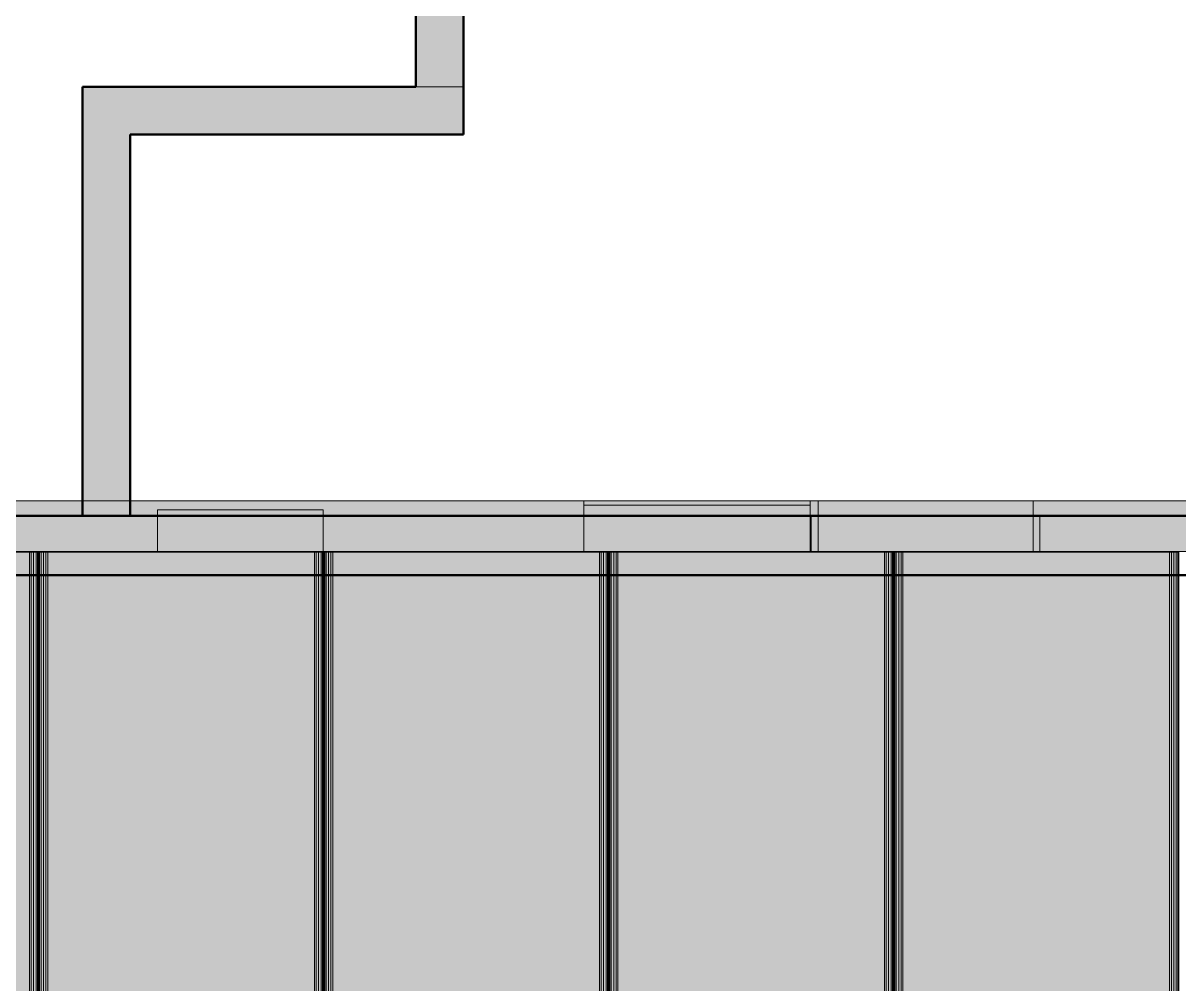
# Model space of a CAD drawing. Header units: inches. Extents: x -4126 to 627, y 9773 to 12338.
# Drawn here: x -3154.3 to -2960.2, y 12008.6 to 12169.9 of the extents above; entities that cross this region are included whole.
import ezdxf

# ---------------------------------------------------------------- set-up
doc = ezdxf.new("R2010")
doc.units = ezdxf.units.IN
doc.header["$MEASUREMENT"] = 0
for name, color, linetype, lineweight in [('A-WALL', 113, 'Continuous', 13), ('S-BEAM', 12, 'Continuous', 9), ('S-FNDN', 32, 'Continuous', 13)]:
    doc.layers.add(name, color=color, linetype=linetype, lineweight=lineweight)

# ---------------------------------------------------------------- blocks, each defined once
blk = doc.blocks.new('CTR - 1st Phase - Shell_rvt-1-FRAMING PLAN - 1ST FLOOR')
at = {"layer": 'A-WALL', "lineweight": 5, "transparency": 33554585}
h = blk.add_hatch(color=13, dxfattribs=at)
h.paths.add_polyline_path([(-3823.2, 12087.19), (-3712.62, 12087.19), (-3712.62, 12089.69), (-3823.2, 12089.69)], flags=0)
h.paths.add_polyline_path([(-2716.32, 12087.19), (-2716.32, 12089.69), (-2753.31, 12089.69), (-2753.31, 12087.19), (-2746.2, 12087.19), (-2746.2, 12088.19), (-2718.32, 12088.19), (-2718.32, 12087.19)], flags=0)
h.paths.add_polyline_path([(-3674.6, 12087.19), (-3673.59, 12087.19), (-3673.59, 12089.69), (-3674.6, 12089.69), (-3674.6, 12087.75)], flags=0)
h.paths.add_polyline_path([(-3637.46, 12087.19), (-3631.32, 12087.19), (-3631.32, 12089.69), (-3637.46, 12089.69), (-3637.46, 12087.27)], flags=0)
h.paths.add_polyline_path([(-2791.52, 12087.19), (-2791.34, 12087.19), (-2791.34, 12089.69), (-2791.52, 12089.69), (-2791.52, 12087.63)], flags=0)
h.paths.add_polyline_path([(-3136.32, 12087.19), (-3131.77, 12087.19), (-3131.77, 12088.19), (-3103.89, 12088.19), (-3103.89, 12087.19), (-3060.14, 12087.19), (-3060.14, 12089.69), (-3136.32, 12089.69), (-3136.32, 12089.64)], flags=0)
h.paths.add_polyline_path([(-2829.55, 12087.19), (-2829.55, 12089.69), (-2831.06, 12089.69), (-2831.06, 12087.19)], flags=0)
h.paths.add_polyline_path([(-3022.11, 12087.19), (-3020.79, 12087.19), (-3020.79, 12089.69), (-3022.11, 12089.69), (-3022.11, 12088.98)], flags=0)
h.paths.add_polyline_path([(-2984.66, 12087.19), (-2867.19, 12087.19), (-2867.19, 12089.69), (-2984.66, 12089.69), (-2984.66, 12088.76)], flags=0)
h = blk.add_hatch(color=13, dxfattribs=at)
h.paths.add_polyline_path([(-3290.54, 12087.19), (-3290.54, 12089.69), (-3367.4, 12089.69), (-3367.4, 12087.19), (-3348.8, 12087.19), (-3348.8, 12088.19), (-3320.92, 12088.19), (-3320.92, 12087.19)], flags=0)
h.paths.add_polyline_path([(-2696.32, 12087.19), (-2696.32, 12089.69), (-2716.32, 12089.69), (-2716.32, 12087.19)], flags=0)
h.paths.add_polyline_path([(-3631.32, 12087.19), (-3628.8, 12087.19), (-3628.8, 12088.19), (-3600.92, 12088.19), (-3600.92, 12087.19), (-3559.15, 12087.19), (-3559.15, 12089.69), (-3631.32, 12089.69)], flags=0)
h.paths.add_polyline_path([(-2641.24, 12087.19), (-2641.24, 12089.69), (-2656.32, 12089.69), (-2656.32, 12087.19)], flags=0)
h.paths.add_polyline_path([(-3521.12, 12087.19), (-3405.42, 12087.19), (-3405.42, 12089.69), (-3521.12, 12089.69), (-3521.12, 12089.12)], flags=0)
h.paths.add_polyline_path([(-3144.32, 12087.19), (-3144.32, 12089.69), (-3214.11, 12089.69), (-3214.11, 12087.19)], flags=0)
h.paths.add_polyline_path([(-3252.14, 12087.19), (-3252.14, 12089.69), (-3252.51, 12089.69), (-3252.51, 12087.19)], flags=0)
for points in [[(-3136.32, 12087.19), (-3136.32, 12089.69), (-3144.32, 12089.69), (-3144.32, 12087.19)], [(-3022.11, 12087.19), (-3022.11, 12089.69), (-3060.14, 12089.69), (-3060.14, 12087.19)], [(-2991.44, 12087.19), (-2984.66, 12087.19), (-2984.66, 12089.69), (-3020.79, 12089.69), (-3020.79, 12087.19)], [(-3103.89, 12087.19), (-3103.89, 12088.19), (-3131.77, 12088.19), (-3131.77, 12087.19), (-3126.51, 12087.19)], [(-3105.08, 12081.19), (-3103.89, 12081.19), (-3103.89, 12087.19), (-3131.77, 12087.19), (-3131.77, 12081.19), (-3126.51, 12081.19)], [(-3055.92, 12081.19), (-3022.11, 12081.19), (-3022.11, 12087.19), (-3060.14, 12087.19), (-3060.14, 12081.19), (-3055.96, 12081.19)], [(-3008.04, 12081.19), (-2984.66, 12081.19), (-2984.66, 12087.19), (-3020.79, 12087.19), (-3020.79, 12081.19), (-3008.08, 12081.19)], [(-3104.69, 12081.06), (-3104.69, 12081.19), (-3105.08, 12081.19), (-3105.08, 12081.06)], [(-3103.89, 12081.06), (-3103.89, 12081.19), (-3104.26, 12081.19), (-3104.26, 12081.06)], [(-3056, 12081.06), (-3055.54, 12081.06), (-3055.54, 12081.19), (-3056.38, 12081.19), (-3056.38, 12081.06)], [(-3008.12, 12081.06), (-3007.66, 12081.06), (-3007.66, 12081.19), (-3008.5, 12081.19), (-3008.5, 12081.06)]]:
    blk.add_hatch(color=13, dxfattribs=at).paths.add_polyline_path(points, flags=0)
h = blk.add_hatch(color=13, dxfattribs=at)
h.paths.add_polyline_path([(-3823.2, 12081.06), (-3822.07, 12081.06), (-3822.03, 12081.19), (-3712.62, 12081.19), (-3712.62, 12087.19), (-3823.2, 12087.19)], flags=0)
h.paths.add_polyline_path([(-3630.54, 12081.19), (-3628.8, 12081.19), (-3628.8, 12087.19), (-3637.46, 12087.19), (-3637.46, 12081.19), (-3630.59, 12081.19)], flags=0)
h.paths.add_polyline_path([(-3582.66, 12081.19), (-3559.15, 12081.19), (-3559.15, 12087.19), (-3600.92, 12087.19), (-3600.92, 12081.19), (-3582.7, 12081.19)], flags=0)
h.paths.add_polyline_path([(-3487.74, 12081.19), (-3405.42, 12081.19), (-3405.42, 12087.19), (-3521.12, 12087.19), (-3521.12, 12081.19), (-3488.14, 12081.19)], flags=0)
h.paths.add_polyline_path([(-3673.59, 12081.19), (-3673.59, 12087.19), (-3674.6, 12087.15), (-3674.6, 12081.19)], flags=0)
h.paths.add_polyline_path([(-3295.33, 12081.19), (-3290.54, 12081.19), (-3290.54, 12087.19), (-3320.92, 12087.19), (-3320.92, 12081.19), (-3295.37, 12081.19)], flags=0)
h.paths.add_polyline_path([(-2912.27, 12081.19), (-2867.19, 12081.19), (-2867.19, 12087.19), (-2984.66, 12087.19), (-2984.66, 12081.19), (-2912.32, 12081.19)], flags=0)
h.paths.add_polyline_path([(-3151.68, 12081.19), (-3131.77, 12081.19), (-3131.77, 12087.19), (-3214.11, 12087.19), (-3214.11, 12081.19), (-3151.73, 12081.19)], flags=0)
h.paths.add_polyline_path([(-3103.8, 12081.19), (-3060.14, 12081.19), (-3060.14, 12087.19), (-3103.89, 12087.19), (-3103.88, 12081.19), (-3103.84, 12081.19)], flags=0)
h.paths.add_polyline_path([(-3020.79, 12081.19), (-3020.79, 12087.19), (-3022.11, 12087.18), (-3022.11, 12081.19)], flags=0)
h.paths.add_polyline_path([(-3252.14, 12081.19), (-3252.14, 12087.19), (-3252.51, 12087.19), (-3252.51, 12081.19)], flags=0)
h.paths.add_polyline_path([(-3348.8, 12081.19), (-3348.8, 12087.19), (-3367.4, 12087.19), (-3367.4, 12081.19)], flags=0)
h.paths.add_polyline_path([(-2656.02, 12081.19), (-2641.24, 12081.19), (-2641.24, 12087.19), (-2656.32, 12087.19), (-2656.32, 12081.19)], flags=0)
h = blk.add_hatch(color=13, dxfattribs=at)
h.paths.add_polyline_path([(-2912.27, 12081.06), (-2911.9, 12081.06), (-2911.9, 12081.19), (-2912.73, 12081.19), (-2912.73, 12081.06), (-2912.32, 12081.06)], flags=0)
h.paths.add_polyline_path([(-2960.61, 12081.06), (-2959.78, 12081.06), (-2959.78, 12081.19), (-2960.61, 12081.19)], flags=0)
h.paths.add_polyline_path([(-3487.32, 12081.06), (-3486.48, 12081.06), (-3486.48, 12081.19), (-3487.32, 12081.19)], flags=0)
h.paths.add_polyline_path([(-3582.66, 12081.06), (-3582.25, 12081.06), (-3582.25, 12081.19), (-3583.08, 12081.19), (-3583.08, 12081.06), (-3582.7, 12081.06)], flags=0)
h.paths.add_polyline_path([(-3630.13, 12081.06), (-3630.13, 12081.19), (-3630.96, 12081.19), (-3630.96, 12081.06), (-3630.5, 12081.06)], flags=0)
h.paths.add_polyline_path([(-3103.43, 12081.06), (-3103.43, 12081.19), (-3103.89, 12081.19), (-3103.88, 12081.06), (-3103.8, 12081.06)], flags=0)
h.paths.add_polyline_path([(-3439.02, 12081.06), (-3438.6, 12081.06), (-3438.6, 12081.19), (-3439.43, 12081.19), (-3439.43, 12081.06), (-3439.06, 12081.06)], flags=0)
h.paths.add_polyline_path([(-3152.14, 12081.06), (-3151.31, 12081.06), (-3151.31, 12081.19), (-3152.14, 12081.19)], flags=0)
h.paths.add_polyline_path([(-3295.37, 12081.06), (-3294.95, 12081.06), (-3294.95, 12081.19), (-3295.79, 12081.19), (-3295.79, 12081.06), (-3295.41, 12081.06)], flags=0)
h.paths.add_polyline_path([(-3199.57, 12081.06), (-3199.19, 12081.06), (-3199.19, 12081.19), (-3200.02, 12081.19), (-3200.02, 12081.06), (-3199.61, 12081.06)], flags=0)
h.paths.add_polyline_path([(-3822.07, 12081.06), (-3821.66, 12081.06), (-3821.66, 12081.19), (-3822.07, 12081.19), (-3822.07, 12081.11)], flags=0)
h.paths.add_polyline_path([(-3726.35, 12081.06), (-3725.89, 12081.06), (-3725.89, 12081.19), (-3726.72, 12081.19), (-3726.72, 12081.06)], flags=0)
h.paths.add_polyline_path([(-3774.19, 12081.06), (-3773.77, 12081.06), (-3773.77, 12081.19), (-3774.61, 12081.19), (-3774.61, 12081.06), (-3774.23, 12081.06)], flags=0)
h = blk.add_hatch(color=13, dxfattribs=at)
h.paths.add_polyline_path([(-2641.24, 12081.06), (-2641.24, 12081.19), (-2656.32, 12081.19), (-2656.32, 12081.06)], flags=0)
h.paths.add_polyline_path([(-2961.04, 12081.06), (-2960.61, 12081.06), (-2960.61, 12081.19), (-2961.04, 12081.19)], flags=0)
h.paths.add_polyline_path([(-2961.44, 12081.06), (-2961.44, 12081.19), (-2984.66, 12081.19), (-2984.66, 12081.06)], flags=0)
h.paths.add_polyline_path([(-2959.78, 12081.06), (-2959.35, 12081.06), (-2959.35, 12081.19), (-2959.78, 12081.19)], flags=0)
h.paths.add_polyline_path([(-2867.19, 12081.06), (-2867.19, 12081.19), (-2911.08, 12081.19), (-2911.08, 12081.06)], flags=0)
h.paths.add_polyline_path([(-2958.96, 12081.06), (-2913.56, 12081.06), (-2913.56, 12081.19), (-2958.96, 12081.19)], flags=0)
h.paths.add_polyline_path([(-2913.16, 12081.06), (-2912.73, 12081.06), (-2912.73, 12081.19), (-2913.16, 12081.19)], flags=0)
h.paths.add_polyline_path([(-2911.47, 12081.06), (-2911.47, 12081.19), (-2911.9, 12081.19), (-2911.9, 12081.06)], flags=0)
h.paths.add_polyline_path([(-3438.6, 12081.06), (-3438.17, 12081.06), (-3438.17, 12081.19), (-3438.6, 12081.19)], flags=0)
h.paths.add_polyline_path([(-3599.25, 12081.06), (-3583.9, 12081.06), (-3583.9, 12081.19), (-3600.92, 12081.19), (-3600.92, 12081.06)], flags=0)
h.paths.add_polyline_path([(-3367.4, 12081.06), (-3348.8, 12081.06), (-3348.8, 12081.19), (-3367.4, 12081.19)], flags=0)
h.paths.add_polyline_path([(-3405.42, 12081.06), (-3405.42, 12081.19), (-3437.78, 12081.19), (-3437.78, 12081.06)], flags=0)
h.paths.add_polyline_path([(-3628.8, 12081.06), (-3628.8, 12081.19), (-3629.3, 12081.15), (-3629.3, 12081.06)], flags=0)
h.paths.add_polyline_path([(-3633.01, 12081.06), (-3631.78, 12081.06), (-3631.78, 12081.19), (-3637.46, 12081.19), (-3637.46, 12081.06)], flags=0)
h.paths.add_polyline_path([(-3583.51, 12081.06), (-3583.08, 12081.06), (-3583.08, 12081.19), (-3583.51, 12081.19)], flags=0)
h.paths.add_polyline_path([(-3320.92, 12081.06), (-3296.61, 12081.06), (-3296.61, 12081.19), (-3320.92, 12081.19)], flags=0)
h.paths.add_polyline_path([(-3629.7, 12081.06), (-3629.7, 12081.19), (-3630.13, 12081.19), (-3630.13, 12081.06)], flags=0)
h.paths.add_polyline_path([(-3582.25, 12081.06), (-3581.82, 12081.06), (-3581.82, 12081.19), (-3582.25, 12081.19)], flags=0)
h.paths.add_polyline_path([(-3096.25, 12081.06), (-3060.14, 12081.06), (-3060.14, 12081.19), (-3102.6, 12081.19), (-3102.6, 12081.06)], flags=0)
h.paths.add_polyline_path([(-3103, 12081.06), (-3103, 12081.19), (-3103.43, 12081.19), (-3103.43, 12081.06)], flags=0)
h.paths.add_polyline_path([(-3439.43, 12081.06), (-3439.43, 12081.19), (-3439.86, 12081.19), (-3439.86, 12081.06)], flags=0)
h.paths.add_polyline_path([(-3581.42, 12081.06), (-3559.15, 12081.06), (-3559.15, 12081.19), (-3581.42, 12081.19)], flags=0)
h.paths.add_polyline_path([(-3296.22, 12081.06), (-3295.79, 12081.06), (-3295.79, 12081.19), (-3296.22, 12081.19)], flags=0)
h.paths.add_polyline_path([(-3020.79, 12081.06), (-3020.79, 12081.19), (-3022.11, 12081.19), (-3022.11, 12081.06)], flags=0)
h.paths.add_polyline_path([(-3521.12, 12081.06), (-3488.14, 12081.06), (-3488.14, 12081.19), (-3521.12, 12081.19)], flags=0)
h.paths.add_polyline_path([(-3152.14, 12081.06), (-3152.14, 12081.19), (-3152.57, 12081.19), (-3152.57, 12081.06)], flags=0)
h.paths.add_polyline_path([(-3152.97, 12081.06), (-3152.97, 12081.19), (-3198.37, 12081.19), (-3198.37, 12081.06)], flags=0)
h.paths.add_polyline_path([(-3487.74, 12081.06), (-3487.32, 12081.06), (-3487.32, 12081.19), (-3487.74, 12081.19)], flags=0)
h.paths.add_polyline_path([(-3198.76, 12081.06), (-3198.76, 12081.19), (-3199.19, 12081.19), (-3199.19, 12081.06)], flags=0)
h.paths.add_polyline_path([(-3294.95, 12081.06), (-3294.52, 12081.06), (-3294.52, 12081.19), (-3294.95, 12081.19)], flags=0)
h.paths.add_polyline_path([(-3131.77, 12081.06), (-3131.77, 12081.19), (-3150.49, 12081.19), (-3150.49, 12081.06)], flags=0)
h.paths.add_polyline_path([(-3150.88, 12081.06), (-3150.88, 12081.19), (-3151.31, 12081.19), (-3151.31, 12081.06)], flags=0)
h.paths.add_polyline_path([(-3486.48, 12081.06), (-3486.05, 12081.06), (-3486.05, 12081.19), (-3486.48, 12081.19)], flags=0)
h.paths.add_polyline_path([(-3630.96, 12081.06), (-3630.96, 12081.19), (-3631.39, 12081.19), (-3631.39, 12081.06)], flags=0)
h.paths.add_polyline_path([(-3200.02, 12081.06), (-3200.02, 12081.19), (-3200.45, 12081.19), (-3200.45, 12081.06)], flags=0)
h.paths.add_polyline_path([(-3294.13, 12081.06), (-3290.54, 12081.06), (-3290.54, 12081.19), (-3294.13, 12081.19)], flags=0)
h.paths.add_polyline_path([(-3200.85, 12081.06), (-3200.85, 12081.19), (-3214.11, 12081.19), (-3214.11, 12081.06)], flags=0)
h.paths.add_polyline_path([(-3440.26, 12081.06), (-3440.26, 12081.19), (-3485.66, 12081.19), (-3485.66, 12081.06)], flags=0)
h.paths.add_polyline_path([(-3252.14, 12081.06), (-3252.14, 12081.19), (-3252.51, 12081.19), (-3252.51, 12081.06)], flags=0)
h.paths.add_polyline_path([(-3712.62, 12081.06), (-3712.62, 12081.19), (-3725.07, 12081.19), (-3725.07, 12081.06)], flags=0)
h.paths.add_polyline_path([(-3725.46, 12081.06), (-3725.46, 12081.19), (-3725.89, 12081.19), (-3725.89, 12081.06)], flags=0)
h.paths.add_polyline_path([(-3774.61, 12081.06), (-3774.61, 12081.19), (-3775.04, 12081.19), (-3775.04, 12081.06)], flags=0)
h.paths.add_polyline_path([(-3775.43, 12081.06), (-3775.43, 12081.19), (-3820.83, 12081.16), (-3820.83, 12081.06), (-3801.85, 12081.06)], flags=0)
h.paths.add_polyline_path([(-3674.6, 12081.06), (-3673.59, 12081.06), (-3673.59, 12081.19), (-3674.6, 12081.19)], flags=0)
h.paths.add_polyline_path([(-3747.32, 12081.06), (-3727.55, 12081.06), (-3727.55, 12081.19), (-3772.95, 12081.19), (-3772.95, 12081.06)], flags=0)
h.paths.add_polyline_path([(-3773.34, 12081.06), (-3773.34, 12081.19), (-3773.77, 12081.19), (-3773.76, 12081.06)], flags=0)
h.paths.add_polyline_path([(-3726.74, 12081.06), (-3726.72, 12081.06), (-3726.72, 12081.19), (-3727.15, 12081.19), (-3727.15, 12081.06)], flags=0)
h.paths.add_polyline_path([(-3821.23, 12081.06), (-3821.23, 12081.19), (-3821.66, 12081.19), (-3821.66, 12081.06)], flags=0)
h = blk.add_hatch(color=13, dxfattribs=at)
h.paths.add_polyline_path([(-2959.35, 12081.06), (-2958.96, 12081.06), (-2958.96, 12081.19), (-2959.35, 12081.19)], flags=0)
h.paths.add_polyline_path([(-2911.08, 12081.06), (-2911.08, 12081.19), (-2911.47, 12081.19), (-2911.47, 12081.06)], flags=0)
h.paths.add_polyline_path([(-2961.04, 12081.06), (-2961.04, 12081.19), (-2961.44, 12081.19), (-2961.44, 12081.06)], flags=0)
h.paths.add_polyline_path([(-2913.56, 12081.06), (-2913.16, 12081.06), (-2913.16, 12081.19), (-2913.56, 12081.19)], flags=0)
h.paths.add_polyline_path([(-3583.9, 12081.06), (-3583.51, 12081.06), (-3583.51, 12081.19), (-3583.9, 12081.19)], flags=0)
h.paths.add_polyline_path([(-3629.3, 12081.06), (-3629.3, 12081.19), (-3629.7, 12081.19), (-3629.7, 12081.06)], flags=0)
h.paths.add_polyline_path([(-3631.78, 12081.06), (-3631.39, 12081.06), (-3631.39, 12081.19), (-3631.78, 12081.19), (-3631.78, 12081.12)], flags=0)
h.paths.add_polyline_path([(-3486.05, 12081.06), (-3485.66, 12081.06), (-3485.66, 12081.19), (-3486.05, 12081.19)], flags=0)
h.paths.add_polyline_path([(-3437.78, 12081.06), (-3437.78, 12081.19), (-3438.17, 12081.19), (-3438.17, 12081.06)], flags=0)
h.paths.add_polyline_path([(-3581.82, 12081.06), (-3581.42, 12081.06), (-3581.42, 12081.19), (-3581.82, 12081.19)], flags=0)
h.paths.add_polyline_path([(-3102.6, 12081.06), (-3102.6, 12081.19), (-3103, 12081.19), (-3103, 12081.06)], flags=0)
h.paths.add_polyline_path([(-3198.37, 12081.06), (-3198.37, 12081.19), (-3198.76, 12081.19), (-3198.76, 12081.06)], flags=0)
h.paths.add_polyline_path([(-3296.61, 12081.06), (-3296.22, 12081.06), (-3296.22, 12081.19), (-3296.61, 12081.19)], flags=0)
h.paths.add_polyline_path([(-3152.57, 12081.06), (-3152.57, 12081.19), (-3152.97, 12081.19), (-3152.97, 12081.06)], flags=0)
h.paths.add_polyline_path([(-3488.14, 12081.06), (-3487.74, 12081.06), (-3487.74, 12081.19), (-3488.14, 12081.19)], flags=0)
h.paths.add_polyline_path([(-3150.49, 12081.06), (-3150.49, 12081.19), (-3150.88, 12081.19), (-3150.88, 12081.06)], flags=0)
h.paths.add_polyline_path([(-3439.86, 12081.06), (-3439.86, 12081.19), (-3440.26, 12081.19), (-3440.26, 12081.06)], flags=0)
h.paths.add_polyline_path([(-3200.45, 12081.06), (-3200.45, 12081.19), (-3200.85, 12081.19), (-3200.85, 12081.06)], flags=0)
h.paths.add_polyline_path([(-3294.52, 12081.06), (-3294.13, 12081.06), (-3294.13, 12081.19), (-3294.52, 12081.19)], flags=0)
h.paths.add_polyline_path([(-3725.46, 12081.06), (-3725.07, 12081.06), (-3725.07, 12081.19), (-3725.46, 12081.19)], flags=0)
h.paths.add_polyline_path([(-3775.04, 12081.06), (-3775.04, 12081.19), (-3775.43, 12081.19), (-3775.43, 12081.06)], flags=0)
h.paths.add_polyline_path([(-3773.34, 12081.06), (-3772.95, 12081.06), (-3772.95, 12081.19), (-3773.34, 12081.19)], flags=0)
h.paths.add_polyline_path([(-3727.15, 12081.06), (-3727.15, 12081.19), (-3727.55, 12081.19), (-3727.55, 12081.06)], flags=0)
h.paths.add_polyline_path([(-3820.83, 12081.06), (-3820.83, 12081.19), (-3821.23, 12081.19), (-3821.23, 12081.06)], flags=0)
h = blk.add_hatch(color=13, dxfattribs=at)
h.paths.add_polyline_path([(-3126.51, 12081.06), (-3105.08, 12081.06), (-3105.08, 12081.19), (-3131.77, 12081.19), (-3131.77, 12081.06)], flags=0)
h.paths.add_polyline_path([(-3104.26, 12081.06), (-3104.26, 12081.19), (-3104.69, 12081.19), (-3104.69, 12081.06)], flags=0)
h = blk.add_hatch(color=13, dxfattribs=at)
h.paths.add_polyline_path([(-3060.14, 12081.06), (-3057.2, 12081.06), (-3057.2, 12081.19), (-3060.14, 12081.19)], flags=0)
h.paths.add_polyline_path([(-3056.81, 12081.06), (-3056.38, 12081.06), (-3056.38, 12081.19), (-3056.81, 12081.19)], flags=0)
h.paths.add_polyline_path([(-3022.11, 12081.06), (-3022.11, 12081.19), (-3054.72, 12081.19), (-3054.72, 12081.06)], flags=0)
h.paths.add_polyline_path([(-3055.12, 12081.06), (-3055.12, 12081.19), (-3055.54, 12081.19), (-3055.54, 12081.06)], flags=0)
h = blk.add_hatch(color=13, dxfattribs=at)
h.paths.add_polyline_path([(-3054.72, 12081.06), (-3054.72, 12081.19), (-3055.12, 12081.19), (-3055.12, 12081.06)], flags=0)
h.paths.add_polyline_path([(-3056.81, 12081.06), (-3056.81, 12081.19), (-3057.2, 12081.19), (-3057.2, 12081.06)], flags=0)
h = blk.add_hatch(color=13, dxfattribs=at)
h.paths.add_polyline_path([(-2984.66, 12081.06), (-2984.66, 12081.19), (-3006.84, 12081.19), (-3006.84, 12081.06), (-2991.44, 12081.06)], flags=0)
h.paths.add_polyline_path([(-3007.66, 12081.06), (-3007.23, 12081.06), (-3007.23, 12081.19), (-3007.66, 12081.19)], flags=0)
h.paths.add_polyline_path([(-3008.5, 12081.06), (-3008.5, 12081.19), (-3008.93, 12081.19), (-3008.93, 12081.06)], flags=0)
h.paths.add_polyline_path([(-3020.79, 12081.06), (-3009.32, 12081.06), (-3009.32, 12081.19), (-3020.79, 12081.19)], flags=0)
h = blk.add_hatch(color=13, dxfattribs=at)
h.paths.add_polyline_path([(-3006.84, 12081.06), (-3006.84, 12081.19), (-3007.23, 12081.19), (-3007.23, 12081.06)], flags=0)
h.paths.add_polyline_path([(-3008.93, 12081.06), (-3008.93, 12081.19), (-3009.32, 12081.19), (-3009.32, 12081.06)], flags=0)
at = {"layer": 'A-WALL', "color": 253}
for p, q in [((-3144.32, 12089.69), (-3631.32, 12089.69)), ((-3144.32, 12089.69), (-3136.32, 12089.69)), ((-3144.32, 12087.19), (-3144.32, 12089.69)), ((-2716.32, 12089.69), (-3136.32, 12089.69)), ((-3152.57, 12081.06), (-3152.97, 12081.06)), ((-3151.77, 12081.06), (-3152.14, 12081.06)), ((-3151.31, 12081.06), (-3151.68, 12081.06)), ((-3150.49, 12081.06), (-3150.88, 12081.06)), ((-3104.69, 12081.06), (-3105.08, 12081.06)), ((-3105.08, 12081.06), (-3104.69, 12081.06)), ((-3103.89, 12081.06), (-3104.26, 12081.06)), ((-3104.26, 12081.06), (-3103.89, 12081.06)), ((-3103.89, 12081.19), (-3103.89, 12081.06)), ((-3103.89, 12081.06), (-3103.89, 12081.19)), ((-3103.43, 12081.06), (-3103.8, 12081.06)), ((-3102.6, 12081.06), (-3103, 12081.06)), ((-3057.2, 12081.06), (-3056.81, 12081.06)), ((-3056.81, 12081.06), (-3057.2, 12081.06)), ((-3056.38, 12081.06), (-3056, 12081.06)), ((-3056, 12081.06), (-3056.38, 12081.06)), ((-3055.92, 12081.06), (-3055.54, 12081.06)), ((-3055.54, 12081.06), (-3055.92, 12081.06)), ((-3055.12, 12081.06), (-3054.72, 12081.06)), ((-3054.72, 12081.06), (-3055.12, 12081.06)), ((-3008.93, 12081.06), (-3009.32, 12081.06)), ((-3008.12, 12081.06), (-3008.5, 12081.06)), ((-3007.66, 12081.06), (-3008.04, 12081.06)), ((-3006.84, 12081.06), (-3007.23, 12081.06)), ((-2961.04, 12081.06), (-2961.44, 12081.06)), ((-2960.24, 12081.06), (-2960.61, 12081.06))]:
    blk.add_line(p, q, dxfattribs=at)
at = {"layer": 'A-WALL', "color": 33}
for p, q in [((-3214.11, 12089.69), (-3144.32, 12089.69)), ((-3136.32, 12089.69), (-3060.14, 12089.69)), ((-3022.11, 12089.69), (-3060.14, 12089.69)), ((-3060.14, 12089.69), (-3022.11, 12089.69)), ((-3060.14, 12089.69), (-3060.14, 12087.19)), ((-3060.14, 12088.94), (-3060.14, 12089.69)), ((-3022.11, 12089.69), (-3020.79, 12089.69)), ((-3022.11, 12088.98), (-3022.11, 12089.69)), ((-3022.11, 12087.19), (-3022.11, 12089.69)), ((-3020.79, 12089.69), (-2984.66, 12089.69)), ((-2984.66, 12089.69), (-3020.79, 12089.69)), ((-3020.79, 12089.69), (-3020.79, 12087.19)), ((-3020.79, 12087.19), (-3020.79, 12089.69)), ((-2984.66, 12089.69), (-2867.19, 12089.69)), ((-2984.66, 12087.19), (-2984.66, 12089.69)), ((-2984.66, 12087.19), (-2984.66, 12089.69)), ((-3103.89, 12088.19), (-3131.77, 12088.19)), ((-3131.77, 12088.19), (-3103.89, 12088.19)), ((-3131.77, 12087.19), (-3131.77, 12088.19)), ((-3131.77, 12087.19), (-3131.77, 12088.19)), ((-3131.77, 12081.19), (-3131.77, 12087.19)), ((-3131.77, 12081.19), (-3131.77, 12087.19)), ((-3103.89, 12088.19), (-3103.89, 12087.19)), ((-3103.89, 12087.19), (-3103.89, 12088.19)), ((-3103.89, 12087.19), (-3103.89, 12081.19)), ((-3103.89, 12081.19), (-3103.89, 12087.19)), ((-3060.14, 12088.94), (-3022.11, 12088.94)), ((-3022.11, 12088.94), (-3060.14, 12088.94)), ((-3060.14, 12087.19), (-3060.14, 12088.94)), ((-3060.14, 12087.19), (-3060.14, 12081.19)), ((-3060.14, 12081.19), (-3060.14, 12087.19)), ((-3022.11, 12088.94), (-3022.11, 12087.19)), ((-3022.11, 12087.18), (-3022.11, 12081.19)), ((-3022.11, 12081.19), (-3022.11, 12087.18)), ((-3020.79, 12087.19), (-3020.79, 12081.19)), ((-2984.66, 12081.19), (-2984.66, 12087.19)), ((-3152.97, 12081.06), (-3198.37, 12081.06)), ((-3152.14, 12081.06), (-3152.57, 12081.06)), ((-3150.88, 12081.06), (-3151.31, 12081.06)), ((-3131.77, 12081.06), (-3150.49, 12081.06)), ((-3131.77, 12081.06), (-3131.77, 12081.19)), ((-3131.77, 12081.06), (-3131.77, 12081.19)), ((-3105.08, 12081.06), (-3131.77, 12081.06)), ((-3131.77, 12081.06), (-3105.08, 12081.06)), ((-3104.69, 12081.06), (-3105.08, 12081.06)), ((-3104.26, 12081.06), (-3104.69, 12081.06)), ((-3104.69, 12081.06), (-3104.26, 12081.06)), ((-3103.89, 12081.06), (-3104.26, 12081.06)), ((-3103, 12081.06), (-3103.43, 12081.06)), ((-3060.14, 12081.06), (-3102.6, 12081.06)), ((-3060.14, 12081.19), (-3060.14, 12081.06)), ((-3060.14, 12081.06), (-3060.14, 12081.19)), ((-3060.14, 12081.06), (-3057.2, 12081.06)), ((-3057.2, 12081.06), (-3060.14, 12081.06)), ((-3056.81, 12081.06), (-3057.2, 12081.06)), ((-3056.81, 12081.06), (-3056.38, 12081.06)), ((-3056.38, 12081.06), (-3056.81, 12081.06)), ((-3056, 12081.06), (-3056.38, 12081.06)), ((-3055.54, 12081.06), (-3055.92, 12081.06)), ((-3055.54, 12081.06), (-3055.12, 12081.06)), ((-3055.12, 12081.06), (-3055.54, 12081.06)), ((-3054.72, 12081.06), (-3055.12, 12081.06)), ((-3054.72, 12081.06), (-3022.11, 12081.06)), ((-3022.11, 12081.06), (-3054.72, 12081.06)), ((-3022.11, 12081.19), (-3022.11, 12081.06)), ((-3022.11, 12081.06), (-3022.11, 12081.19)), ((-3009.32, 12081.06), (-3022.11, 12081.06)), ((-3020.79, 12081.19), (-3020.79, 12081.06)), ((-3008.5, 12081.06), (-3008.93, 12081.06)), ((-3007.23, 12081.06), (-3007.66, 12081.06)), ((-2961.44, 12081.06), (-3006.84, 12081.06)), ((-2984.66, 12081.06), (-2984.66, 12081.19)), ((-2960.61, 12081.06), (-2961.04, 12081.06))]:
    blk.add_line(p, q, dxfattribs=at)
at = {"layer": 'A-WALL', "color": 9}
for p, q in [((-3136.32, 12089.69), (-3144.32, 12089.69)), ((-3144.32, 12089.69), (-3144.32, 12087.19)), ((-3637.46, 12087.19), (-3144.32, 12087.19)), ((-3144.32, 12087.19), (-3631.32, 12087.19)), ((-3136.32, 12087.19), (-3144.32, 12087.19)), ((-3144.32, 12087.19), (-3136.32, 12087.19)), ((-2838.32, 12087.19), (-3136.32, 12087.19)), ((-3136.32, 12087.19), (-3020.79, 12087.19)), ((-3020.79, 12087.19), (-3020.79, 12081.19)), ((-2984.66, 12087.19), (-3020.79, 12087.19)), ((-2984.66, 12087.19), (-2867.19, 12087.19)), ((-2984.66, 12081.19), (-2984.66, 12087.19)), ((-3198.37, 12081.06), (-3152.97, 12081.06)), ((-3152.97, 12081.06), (-3152.57, 12081.06)), ((-3152.57, 12081.06), (-3151.77, 12081.06)), ((-3151.68, 12081.06), (-3150.88, 12081.06)), ((-3150.88, 12081.06), (-3150.49, 12081.06)), ((-3150.49, 12081.06), (-3105.08, 12081.06)), ((-3105.08, 12081.06), (-3104.69, 12081.06)), ((-3104.69, 12081.06), (-3103.88, 12081.06)), ((-3103.8, 12081.06), (-3103, 12081.06)), ((-3103, 12081.06), (-3102.6, 12081.06)), ((-3102.6, 12081.06), (-3057.2, 12081.06)), ((-3057.2, 12081.06), (-3056.81, 12081.06)), ((-3056.81, 12081.06), (-3056, 12081.06)), ((-3055.92, 12081.06), (-3055.12, 12081.06)), ((-3055.12, 12081.06), (-3054.72, 12081.06)), ((-3054.72, 12081.06), (-3020.79, 12081.06)), ((-3020.79, 12081.19), (-3020.79, 12081.06)), ((-3020.79, 12081.06), (-3009.32, 12081.06)), ((-3009.32, 12081.06), (-3008.93, 12081.06)), ((-3008.93, 12081.06), (-3008.12, 12081.06)), ((-3008.04, 12081.06), (-3007.23, 12081.06)), ((-3007.23, 12081.06), (-3006.84, 12081.06)), ((-3006.84, 12081.06), (-2984.66, 12081.06)), ((-2984.66, 12081.06), (-2984.66, 12081.19)), ((-2984.66, 12081.06), (-2961.44, 12081.06)), ((-2961.44, 12081.06), (-2961.04, 12081.06)), ((-2961.04, 12081.06), (-2960.24, 12081.06))]:
    blk.add_line(p, q, dxfattribs=at)
at = {"layer": 'A-WALL', "color": 23}
for p, q in [((-3060.14, 12089.69), (-3022.11, 12089.69)), ((-3020.79, 12089.69), (-2984.66, 12089.69)), ((-3105.08, 12081.06), (-3131.77, 12081.06)), ((-3104.26, 12081.06), (-3104.69, 12081.06)), ((-3057.2, 12081.06), (-3060.14, 12081.06)), ((-3056.38, 12081.06), (-3056.81, 12081.06)), ((-3055.12, 12081.06), (-3055.54, 12081.06)), ((-3022.11, 12081.06), (-3054.72, 12081.06))]:
    blk.add_line(p, q, dxfattribs=at)
blk = doc.blocks.new('034100 - Precast Structural Concrete - Solid Plank - 12_-V18-FRAMING PLAN - 1ST FLOOR')
at = {"layer": 'S-BEAM', "transparency": 33554483}
for points in [[(4, 23.52), (4, 23.9), (0.12, 23.9), (0.12, 23.52), (0.42, 23.52)], [(4, 23.9), (4, 23.94), (0.42, 23.9)], [(4, 23.09), (0.12, 23.09), (0.12, 22.7), (4, 22.7)]]:
    blk.add_hatch(color=256, dxfattribs=at).paths.add_polyline_path(points, flags=0)
h = blk.add_hatch(color=256, dxfattribs=at)
h.paths.add_polyline_path([(4, -23.09), (0.12, -23.09), (0.12, -23.52), (4, -23.52)], flags=0)
h.paths.add_polyline_path([(4, -22.7), (4, 22.7), (0.12, 22.7), (0.12, -22.7), (0.67, -22.7)], flags=0)
h.paths.add_polyline_path([(4, 23.09), (4, 23.52), (0.12, 23.52), (0.12, 23.09), (0.43, 23.09)], flags=0)
h = blk.add_hatch(color=256, dxfattribs=at)
h.paths.add_polyline_path([(298.2, 23.52), (298.2, 23.9), (246, 23.9), (246, 23.52)], flags=0)
h.paths.add_polyline_path([(222, 23.9), (4, 23.9), (4, 23.52), (222, 23.52)], flags=0)
h = blk.add_hatch(color=256, dxfattribs=at)
h.paths.add_polyline_path([(298.2, 23.52), (246, 23.52), (246, 23.09), (298.2, 23.09)], flags=0)
h.paths.add_polyline_path([(298.2, 22.7), (246, 22.7), (246, 13.22), (222, 13.22), (222, 22.7), (4, 22.7), (4, -22.7), (294, -22.7), (294, 21.34), (298.2, 21.34)], flags=0)
h.paths.add_polyline_path([(294, -23.09), (4, -23.09), (4, -23.52), (294, -23.52)], flags=0)
h.paths.add_polyline_path([(222, 23.09), (222, 23.52), (4, 23.52), (4, 23.09), (136.1, 23.09)], flags=0)
h = blk.add_hatch(color=256, dxfattribs=at)
h.paths.add_polyline_path([(298.2, 23.09), (246, 23.09), (246, 22.7), (298.2, 22.7)], flags=0)
h.paths.add_polyline_path([(222, 23.09), (4, 23.09), (4, 22.7), (222, 22.7)], flags=0)
at = {"layer": 'S-BEAM'}
for p, q in [((0, 23.94), (0, 23.9)), ((0, 23.94), (4, 23.94)), ((0, 23.76), (0, 23.9)), ((0, 23.9), (0, 23.52)), ((0, 23.9), (4, 23.9)), ((0, 22.7), (0, 23.76)), ((0, 23.76), (4, 23.76)), ((0, 23.76), (4, 23.76)), ((0, 23.52), (0, -23.52)), ((0, 23.52), (4, 23.52)), ((4, 23.94), (222, 23.94)), ((4, 23.9), (222, 23.9)), ((4, 23.76), (222, 23.76)), ((4, 23.76), (222, 23.76)), ((4, 23.52), (222, 23.52)), ((0, 22.7), (0, 23.09)), ((0, 23.09), (0, 22.7)), ((0, 23.09), (4, 23.09)), ((0, 23.09), (4, 23.09)), ((0, 22.4), (0, 22.7)), ((0, 22.7), (4, 22.7)), ((0, -22.4), (0, 22.4)), ((0, 22.4), (4, 22.4)), ((4, 23.09), (222, 23.09)), ((4, 23.09), (222, 23.09)), ((4, 22.7), (222, 22.7)), ((4, 22.4), (222, 22.4))]:
    blk.add_line(p, q, dxfattribs=at)
blk = doc.blocks.new('034100 - Precast Structural Concrete - Solid Plank - 12_-1871084-FRAMING PLAN - 1ST FLOOR')
at = {"layer": 'S-BEAM', "transparency": 33554483}
for points in [[(4, 23.9), (0.12, 23.89), (0.17, 23.52), (4, 23.52)], [(4, 23.9), (4, 23.94), (0.17, 23.9)], [(222, 23.9), (4, 23.9), (4, 23.52), (222, 23.52)], [(4, 23.09), (0.12, 23.09), (0.12, 22.7), (4, 22.7)], [(222, 23.09), (4, 23.09), (4, 22.7), (222, 22.7)], [(4, -22.7), (0.12, -22.7), (0.12, -23.09), (4, -23.09)], [(222, -22.7), (4, -22.7), (4, -23.09), (222, -23.09)], [(4, -23.9), (4, -23.52), (0.12, -23.52), (0.12, -23.9), (0.42, -23.9)], [(4, -23.94), (4, -23.9), (0.42, -23.94)], [(222, -23.52), (4, -23.52), (4, -23.9), (222, -23.9)]]:
    blk.add_hatch(color=256, dxfattribs=at).paths.add_polyline_path(points, flags=0)
h = blk.add_hatch(color=256, dxfattribs=at)
h.paths.add_polyline_path([(4, 1.28), (4, 22.7), (0.12, 22.7), (0.12, -22.7), (4, -22.7)], flags=0)
h.paths.add_polyline_path([(4, -23.09), (0.12, -23.09), (0.12, -23.52), (4, -23.52)], flags=0)
h.paths.add_polyline_path([(4, 23.09), (4, 23.52), (0.12, 23.52), (0.12, 23.09), (0.17, 23.09)], flags=0)
h = blk.add_hatch(color=256, dxfattribs=at)
h.paths.add_polyline_path([(222, -23.52), (222, -23.09), (4, -23.09), (4, -23.52), (136.1, -23.52)], flags=0)
h.paths.add_polyline_path([(222, 23.09), (222, 23.52), (4, 23.52), (4, 23.09), (136.1, 23.09)], flags=0)
h.paths.add_polyline_path([(222, 22.7), (4, 22.7), (4, -22.7), (222, -22.7), (222, 1.28)], flags=0)
at = {"layer": 'S-BEAM'}
for p, q in [((0, 23.94), (0, 23.9)), ((0, 23.94), (4, 23.94)), ((0, 23.76), (0, 23.9)), ((0, 23.9), (0, 23.52)), ((0, 23.9), (4, 23.9)), ((0, 22.7), (0, 23.76)), ((0, 23.76), (4, 23.76)), ((0, 23.76), (4, 23.76)), ((0, 23.52), (0, -23.52)), ((0, 23.52), (4, 23.52)), ((4, 23.94), (222, 23.94)), ((4, 23.9), (222, 23.9)), ((4, 23.76), (222, 23.76)), ((4, 23.76), (222, 23.76)), ((4, 23.52), (222, 23.52)), ((0, 22.7), (0, 23.09)), ((0, 23.09), (0, 22.7)), ((0, 23.09), (4, 23.09)), ((0, 23.09), (4, 23.09)), ((0, 22.4), (0, 22.7)), ((0, 22.7), (4, 22.7)), ((0, -22.4), (0, 22.4)), ((0, 22.4), (4, 22.4)), ((4, 23.09), (222, 23.09)), ((4, 23.09), (222, 23.09)), ((4, 22.7), (222, 22.7)), ((4, 22.4), (222, 22.4)), ((0, -22.7), (0, -22.4)), ((0, -22.4), (4, -22.4)), ((0, -23.76), (0, -22.7)), ((0, -22.7), (0, -23.09)), ((0, -23.09), (0, -22.7)), ((0, -22.7), (4, -22.7)), ((0, -23.09), (4, -23.09)), ((0, -23.09), (4, -23.09)), ((4, -22.4), (222, -22.4)), ((4, -22.7), (222, -22.7)), ((4, -23.09), (222, -23.09)), ((4, -23.09), (222, -23.09)), ((0, -23.52), (0, -23.9)), ((4, -23.52), (0, -23.52)), ((0, -23.9), (0, -23.76)), ((4, -23.76), (0, -23.76)), ((0, -23.76), (4, -23.76)), ((0, -23.9), (0, -23.94)), ((0, -23.9), (4, -23.9)), ((0, -23.94), (4, -23.94)), ((222, -23.52), (4, -23.52)), ((222, -23.76), (4, -23.76)), ((4, -23.76), (222, -23.76)), ((4, -23.9), (222, -23.9)), ((4, -23.94), (222, -23.94))]:
    blk.add_line(p, q, dxfattribs=at)
blk = doc.blocks.new('034100 - Precast Structural Concrete - Solid Plank - 12_-V19-FRAMING PLAN - 1ST FLOOR')
at = {"layer": 'S-BEAM', "transparency": 33554483}
for points in [[(4, 23.52), (4, 23.9), (0.12, 23.9), (0.12, 23.52)], [(222, 23.52), (222, 23.9), (4, 23.9), (4, 23.52), (136.1, 23.52)], [(4, 23.09), (0.12, 23.09), (0.12, 22.7), (4, 22.7)], [(222, 23.09), (4, 23.09), (4, 22.7), (222, 22.7)], [(4, -22.7), (0.12, -22.7), (0.16, -23.09), (4, -23.09)], [(222, -22.7), (4, -22.7), (4, -23.09), (222, -23.09)], [(4, -23.52), (0.12, -23.52), (0.17, -23.9), (4, -23.9)], [(4, -23.94), (4, -23.9), (0.17, -23.94)], [(222, -23.52), (4, -23.52), (4, -23.9), (222, -23.9)]]:
    blk.add_hatch(color=256, dxfattribs=at).paths.add_polyline_path(points, flags=0)
h = blk.add_hatch(color=256, dxfattribs=at)
h.paths.add_polyline_path([(4, 23.52), (0.12, 23.52), (0.12, 23.09), (4, 23.09)], flags=0)
h.paths.add_polyline_path([(4, -23.09), (0.12, -23.09), (0.16, -23.52), (4, -23.52)], flags=0)
h.paths.add_polyline_path([(4, -22.7), (4, 22.7), (0.12, 22.7), (0.16, -22.7)], flags=0)
h = blk.add_hatch(color=256, dxfattribs=at)
h.paths.add_polyline_path([(222, -23.52), (222, -23.09), (4, -23.09), (4, -23.52), (136.1, -23.52)], flags=0)
h.paths.add_polyline_path([(222, 23.09), (222, 23.52), (4, 23.52), (4, 23.09), (136.1, 23.09)], flags=0)
h.paths.add_polyline_path([(222, 22.7), (4, 22.7), (4, -22.7), (222, -22.7)], flags=0)
at = {"layer": 'S-BEAM'}
for p, q in [((0, 23.94), (0, 23.9)), ((0, 23.94), (4, 23.94)), ((0, 23.76), (0, 23.9)), ((0, 23.9), (0, 23.52)), ((0, 23.9), (4, 23.9)), ((0, 22.7), (0, 23.76)), ((0, 23.76), (4, 23.76)), ((0, 23.76), (4, 23.76)), ((0, 23.52), (0, -23.52)), ((0, 23.52), (4, 23.52)), ((4, 23.94), (222, 23.94)), ((4, 23.9), (222, 23.9)), ((4, 23.76), (222, 23.76)), ((4, 23.76), (222, 23.76)), ((4, 23.52), (222, 23.52)), ((0, 22.7), (0, 23.09)), ((0, 23.09), (0, 22.7)), ((0, 23.09), (4, 23.09)), ((0, 23.09), (4, 23.09)), ((0, 22.4), (0, 22.7)), ((0, 22.7), (4, 22.7)), ((0, -22.4), (0, 22.4)), ((0, 22.4), (4, 22.4)), ((4, 23.09), (222, 23.09)), ((4, 23.09), (222, 23.09)), ((4, 22.7), (222, 22.7)), ((4, 22.4), (222, 22.4)), ((0, -22.7), (0, -22.4)), ((0, -22.4), (4, -22.4)), ((0, -23.76), (0, -22.7)), ((0, -22.7), (0, -23.09)), ((0, -23.09), (0, -22.7)), ((0, -22.7), (4, -22.7)), ((0, -23.09), (4, -23.09)), ((0, -23.09), (4, -23.09)), ((4, -22.4), (222, -22.4)), ((4, -22.7), (222, -22.7)), ((4, -23.09), (222, -23.09)), ((4, -23.09), (222, -23.09)), ((0, -23.52), (0, -23.9)), ((4, -23.52), (0, -23.52)), ((0, -23.9), (0, -23.76)), ((4, -23.76), (0, -23.76)), ((0, -23.76), (4, -23.76)), ((0, -23.9), (0, -23.94)), ((0, -23.9), (4, -23.9)), ((0, -23.94), (4, -23.94)), ((222, -23.52), (4, -23.52)), ((222, -23.76), (4, -23.76)), ((4, -23.76), (222, -23.76)), ((4, -23.9), (222, -23.9)), ((4, -23.94), (222, -23.94))]:
    blk.add_line(p, q, dxfattribs=at)
blk = doc.blocks.new('034100 - Precast Structural Concrete - Solid Plank - 12_-V20-FRAMING PLAN - 1ST FLOOR')
at = {"layer": 'S-BEAM', "transparency": 33554483}
for points in [[(4, 23.52), (4, 23.9), (0.12, 23.9), (0.12, 23.52)], [(222, 23.52), (222, 23.9), (4, 23.9), (4, 23.52), (136.1, 23.52)], [(4, 23.09), (0.12, 23.09), (0.12, 22.7), (4, 22.7)], [(222, 23.09), (4, 23.09), (4, 22.7), (222, 22.7)], [(4, -22.7), (0.12, -22.7), (0.12, -23.09), (4, -23.09)], [(222, -22.7), (4, -22.7), (4, -23.09), (222, -23.09)], [(4, -23.9), (4, -23.52), (0.12, -23.52), (0.12, -23.9)], [(222, -23.52), (4, -23.52), (4, -23.9), (222, -23.9)]]:
    blk.add_hatch(color=256, dxfattribs=at).paths.add_polyline_path(points, flags=0)
h = blk.add_hatch(color=256, dxfattribs=at)
h.paths.add_polyline_path([(4, 22.7), (0.12, 22.7), (0.12, -22.7), (4, -22.7), (4, 11.23)], flags=0)
h.paths.add_polyline_path([(4, 23.09), (4, 23.52), (0.12, 23.52), (0.12, 23.09)], flags=0)
h.paths.add_polyline_path([(4, -23.09), (0.12, -23.09), (0.12, -23.52), (4, -23.52)], flags=0)
h = blk.add_hatch(color=256, dxfattribs=at)
h.paths.add_polyline_path([(222, -23.52), (222, -23.09), (4, -23.09), (4, -23.52), (136.1, -23.52)], flags=0)
h.paths.add_polyline_path([(222, 23.09), (222, 23.52), (4, 23.52), (4, 23.09), (136.1, 23.09)], flags=0)
h.paths.add_polyline_path([(222, 22.7), (4, 22.7), (4, -22.7), (222, -22.7)], flags=0)
at = {"layer": 'S-BEAM'}
for p, q in [((0, 23.94), (0, 23.9)), ((0, 23.94), (4, 23.94)), ((0, 23.76), (0, 23.9)), ((0, 23.9), (0, 23.52)), ((0, 23.9), (4, 23.9)), ((0, 22.7), (0, 23.76)), ((0, 23.76), (4, 23.76)), ((0, 23.76), (4, 23.76)), ((0, 23.52), (0, -23.52)), ((0, 23.52), (4, 23.52)), ((4, 23.94), (222, 23.94)), ((4, 23.9), (222, 23.9)), ((4, 23.76), (222, 23.76)), ((4, 23.76), (222, 23.76)), ((4, 23.52), (222, 23.52)), ((0, 22.7), (0, 23.09)), ((0, 23.09), (0, 22.7)), ((0, 23.09), (4, 23.09)), ((0, 23.09), (4, 23.09)), ((0, 22.4), (0, 22.7)), ((0, 22.7), (4, 22.7)), ((0, -22.4), (0, 22.4)), ((0, 22.4), (4, 22.4)), ((4, 23.09), (222, 23.09)), ((4, 23.09), (222, 23.09)), ((4, 22.7), (222, 22.7)), ((4, 22.4), (222, 22.4)), ((0, -22.7), (0, -22.4)), ((0, -22.4), (4, -22.4)), ((0, -23.76), (0, -22.7)), ((0, -22.7), (0, -23.09)), ((0, -23.09), (0, -22.7)), ((0, -22.7), (4, -22.7)), ((0, -23.09), (4, -23.09)), ((0, -23.09), (4, -23.09)), ((4, -22.4), (222, -22.4)), ((4, -22.7), (222, -22.7)), ((4, -23.09), (222, -23.09)), ((4, -23.09), (222, -23.09)), ((0, -23.52), (0, -23.9)), ((4, -23.52), (0, -23.52)), ((0, -23.9), (0, -23.76)), ((4, -23.76), (0, -23.76)), ((0, -23.76), (4, -23.76)), ((0, -23.9), (0, -23.94)), ((0, -23.9), (4, -23.9)), ((0, -23.94), (4, -23.94)), ((222, -23.52), (4, -23.52)), ((222, -23.76), (4, -23.76)), ((4, -23.76), (222, -23.76)), ((4, -23.9), (222, -23.9)), ((4, -23.94), (222, -23.94))]:
    blk.add_line(p, q, dxfattribs=at)
blk = doc.blocks.new('034100 - Precast Structural Concrete - Solid Plank - 12_-V21-FRAMING PLAN - 1ST FLOOR')
at = {"layer": 'S-BEAM'}
for p, q in [((0, -23.9), (0, -23.94)), ((0, -23.94), (4, -23.94)), ((4, -23.94), (222, -23.94))]:
    blk.add_line(p, q, dxfattribs=at)

msp = doc.modelspace()

# ---------------------------------------------------------------- hatches: boundary and pattern name
at = {"layer": 'A-WALL', "transparency": 33554483}
for points in [[(-3088.324, 12159.189), (-3080.324, 12159.189), (-3080.324, 12219.189), (-3088.324, 12219.189), (-3088.324, 12211.189)], [(-3144.324, 12089.689), (-3136.324, 12089.689), (-3136.324, 12151.189), (-3144.324, 12159.189), (-3144.324, 12117.315)], [(-3136.324, 12151.189), (-3080.324, 12151.189), (-3080.324, 12159.189), (-3144.324, 12159.189)]]:
    msp.add_hatch(color=256, dxfattribs=at).paths.add_polyline_path(points, flags=0)

# ---------------------------------------------------------------- linework, layer by layer
at = {"layer": 'A-WALL', "lineweight": 50}
for p, q in [((-3088.324, 12159.189), (-3088.324, 12219.189)), ((-3080.324, 12211.189), (-3080.324, 12151.189)), ((-3144.324, 12087.189), (-3144.324, 12159.189)), ((-3144.324, 12159.189), (-3088.324, 12159.189)), ((-3136.324, 12151.189), (-3136.324, 12087.189)), ((-3080.324, 12151.189), (-3136.324, 12151.189))]:
    msp.add_line(p, q, dxfattribs=at)
at = {"layer": 'A-WALL'}
msp.add_line((-3088.324, 12159.189), (-3080.324, 12159.189), dxfattribs=at)
at = {"layer": 'S-FNDN', "lineweight": 50}
for p, q in [((-3829.324, 12087.189), (-1943.324, 12087.189)), ((-1953.324, 12077.189), (-3819.324, 12077.189))]:
    msp.add_line(p, q, dxfattribs=at)
at = {"layer": 'S-FNDN'}
for p, q in [((-3021.924, 12081.189), (-3021.924, 12087.189)), ((-2983.524, 12081.189), (-2983.524, 12087.189)), ((-3823.324, 12081.189), (-2186.324, 12081.189))]:
    msp.add_line(p, q, dxfattribs=at)

# ---------------------------------------------------------------- block references
at = {"lineweight": 5}
msp.add_blockref('CTR - 1st Phase - Shell_rvt-1-FRAMING PLAN - 1ST FLOOR', (0, 0), dxfattribs=at)
at = {"layer": 'S-BEAM', "rotation": 270.0000000000003}
for name, p in [('034100 - Precast Structural Concrete - Solid Plank - 12_-V18-FRAMING PLAN - 1ST FLOOR', (-3175.666, 12081.189)), ('034100 - Precast Structural Concrete - Solid Plank - 12_-1871084-FRAMING PLAN - 1ST FLOOR', (-3127.784, 12081.189)), ('034100 - Precast Structural Concrete - Solid Plank - 12_-V19-FRAMING PLAN - 1ST FLOOR', (-3079.902, 12081.189)), ('034100 - Precast Structural Concrete - Solid Plank - 12_-V20-FRAMING PLAN - 1ST FLOOR', (-3032.021, 12081.189)), ('034100 - Precast Structural Concrete - Solid Plank - 12_-V19-FRAMING PLAN - 1ST FLOOR', (-2984.139, 12081.189)), ('034100 - Precast Structural Concrete - Solid Plank - 12_-V21-FRAMING PLAN - 1ST FLOOR', (-2936.257, 12081.189))]:
    msp.add_blockref(name, p, dxfattribs=at)

doc.saveas('drawing.dxf')
